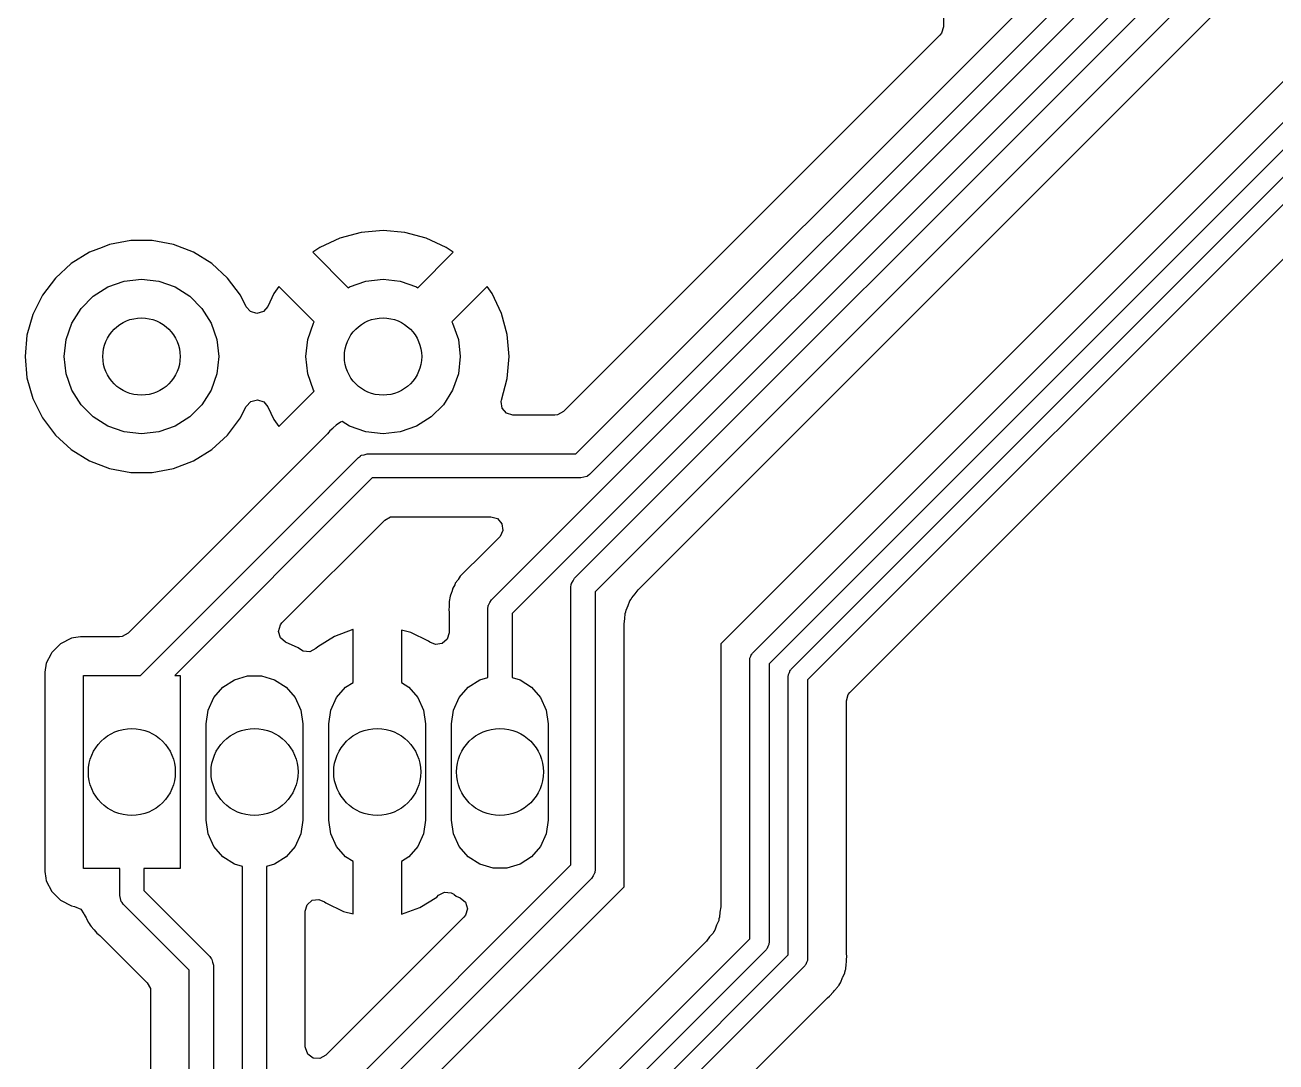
# Model space of a CAD drawing. Extents: x 0.79 to 7.48, y -4.92 to -0.79.
# Drawn here: x 4.016 to 4.525, y -3.228 to -2.806 of the extents above; entities that cross this region are included whole.
import ezdxf

# ---------------------------------------------------------------- set-up
doc = ezdxf.new("R2010")
doc.units = 0
doc.header["$MEASUREMENT"] = 0
doc.layers.add('BLACK', color=7, linetype='CONTINUOUS')

msp = doc.modelspace()

# ---------------------------------------------------------------- linework, layer by layer
at = {"layer": 'BLACK', "linetype": 'CONTINUOUS'}
for p, q in [((4.24004, -2.98058), (4.45472, -2.7659)), ((4.46313, -2.77142), (4.24556, -2.98898)), ((4.20558, -3.0401), (4.47244, -2.77324)), ((4.48084, -2.77875), (4.21398, -3.04562)), ((4.23943, -3.0313), (4.49016, -2.78057)), ((4.49856, -2.78609), (4.24783, -3.03682)), ((4.38976, -2.78543), (4.38976, -2.80654)), ((4.26541, -3.03594), (4.51181, -2.78954)), ((4.38976, -2.80654), (4.38899, -2.80918)), ((4.38833, -2.80999), (4.23494, -2.96339)), ((4.54542, -2.81162), (4.29902, -3.05802)), ((4.31198, -3.06176), (4.56299, -2.81074)), ((4.38899, -2.80918), (4.38833, -2.80999)), ((4.56971, -2.81516), (4.3187, -3.06617)), ((4.32773, -3.06828), (4.57874, -2.81727)), ((4.58546, -2.82168), (4.33445, -3.07269)), ((4.35165, -3.0778), (4.59474, -2.8347)), ((4.16142, -2.88957), (4.1525, -2.89035)), ((4.17034, -2.89035), (4.16142, -2.88957)), ((4.16142, -2.88957), (4.16142, -2.88957)), ((4.05, -2.89529), (4.04701, -2.89645)), ((4.05861, -2.89368), (4.05, -2.89529)), ((4.06737, -2.89368), (4.05861, -2.89368)), ((4.07598, -2.89529), (4.06737, -2.89368)), ((4.08415, -2.89845), (4.07598, -2.89529)), ((4.14385, -2.89267), (4.13573, -2.89645)), ((4.1525, -2.89035), (4.14385, -2.89267)), ((4.14385, -2.89267), (4.14385, -2.89267)), ((4.1525, -2.89035), (4.1525, -2.89035)), ((4.17899, -2.89267), (4.17034, -2.89035)), ((4.17034, -2.89035), (4.17034, -2.89035)), ((4.18711, -2.89645), (4.17899, -2.89267)), ((4.17899, -2.89267), (4.17899, -2.89267)), ((4.04183, -2.89845), (4.03439, -2.90307)), ((4.04701, -2.89645), (4.04183, -2.89845)), ((4.04183, -2.89845), (4.04183, -2.89845)), ((4.0916, -2.90307), (4.08415, -2.89845)), ((4.08415, -2.89845), (4.08415, -2.89845)), ((4.13573, -2.89645), (4.13286, -2.89846)), ((4.13286, -2.89846), (4.14727, -2.91287)), ((4.17557, -2.91287), (4.18998, -2.89846)), ((4.18998, -2.89846), (4.18711, -2.89645)), ((4.18711, -2.89645), (4.18711, -2.89645)), ((4.03439, -2.90307), (4.02791, -2.90897)), ((4.03439, -2.90307), (4.03439, -2.90307)), ((4.09807, -2.90897), (4.0916, -2.90307)), ((4.0916, -2.90307), (4.0916, -2.90307)), ((4.02791, -2.90897), (4.02264, -2.91596)), ((4.04933, -2.91257), (4.05598, -2.91024)), ((4.05598, -2.91024), (4.06299, -2.90945)), ((4.06299, -2.90945), (4.07, -2.91024)), ((4.07, -2.91024), (4.07666, -2.91257)), ((4.10335, -2.91596), (4.09807, -2.90897)), ((4.14775, -2.91257), (4.15441, -2.91024)), ((4.15441, -2.91024), (4.16142, -2.90945)), ((4.16142, -2.90945), (4.16843, -2.91024)), ((4.16843, -2.91024), (4.17508, -2.91257)), ((4.04335, -2.91632), (4.04933, -2.91257)), ((4.07666, -2.91257), (4.08263, -2.91632)), ((4.11692, -2.91526), (4.11447, -2.92052)), ((4.11894, -2.91238), (4.11692, -2.91526)), ((4.13335, -2.92679), (4.11894, -2.91238)), ((4.14727, -2.91287), (4.14775, -2.91257)), ((4.17508, -2.91257), (4.17557, -2.91287)), ((4.2039, -2.91238), (4.18949, -2.92679)), ((4.20591, -2.91526), (4.2039, -2.91238)), ((4.2039, -2.91238), (4.2039, -2.91238)), ((4.2097, -2.92337), (4.20591, -2.91526)), ((4.20591, -2.91526), (4.20591, -2.91526)), ((4.02264, -2.91596), (4.01873, -2.9238)), ((4.02264, -2.91596), (4.02264, -2.91596)), ((4.03837, -2.92131), (4.04335, -2.91632)), ((4.08263, -2.91632), (4.08762, -2.92131)), ((4.10568, -2.92063), (4.10335, -2.91596)), ((4.10335, -2.91596), (4.10335, -2.91596)), ((4.10737, -2.92254), (4.10568, -2.92063)), ((4.11447, -2.92052), (4.11265, -2.92258)), ((4.01873, -2.9238), (4.01633, -2.93222)), ((4.01873, -2.9238), (4.01873, -2.9238)), ((4.03462, -2.92728), (4.03837, -2.92131)), ((4.08762, -2.92131), (4.09137, -2.92728)), ((4.11001, -2.92334), (4.10737, -2.92254)), ((4.11265, -2.92258), (4.11001, -2.92334)), ((4.21201, -2.93202), (4.2097, -2.92337)), ((4.2097, -2.92337), (4.2097, -2.92337)), ((4.03229, -2.93394), (4.03462, -2.92728)), ((4.09137, -2.92728), (4.0937, -2.93394)), ((4.13071, -2.93394), (4.13304, -2.92728)), ((4.13304, -2.92728), (4.13335, -2.92679)), ((4.18949, -2.92679), (4.18979, -2.92728)), ((4.18979, -2.92728), (4.19212, -2.93394)), ((4.01633, -2.93222), (4.01553, -2.94094)), ((4.01633, -2.93222), (4.01633, -2.93222)), ((4.0315, -2.94094), (4.03229, -2.93394)), ((4.0937, -2.93394), (4.09449, -2.94094)), ((4.12992, -2.94094), (4.13071, -2.93394)), ((4.19212, -2.93394), (4.19291, -2.94094)), ((4.21279, -2.94094), (4.21201, -2.93202)), ((4.21201, -2.93202), (4.21201, -2.93202)), ((4.01553, -2.94094), (4.01553, -2.94094)), ((4.01553, -2.94094), (4.01633, -2.94967)), ((4.03229, -2.94795), (4.0315, -2.94094)), ((4.09449, -2.94094), (4.0937, -2.94795)), ((4.13071, -2.94795), (4.12992, -2.94094)), ((4.19291, -2.94094), (4.19212, -2.94795)), ((4.21201, -2.94987), (4.21279, -2.94094)), ((4.21279, -2.94094), (4.21279, -2.94094)), ((4.01633, -2.94967), (4.01633, -2.94967)), ((4.01633, -2.94967), (4.01873, -2.95809)), ((4.03462, -2.95461), (4.03229, -2.94795)), ((4.0937, -2.94795), (4.09137, -2.95461)), ((4.13304, -2.95461), (4.13071, -2.94795)), ((4.19212, -2.94795), (4.18979, -2.95461)), ((4.20965, -2.95867), (4.21201, -2.94987)), ((4.21201, -2.94987), (4.21201, -2.94987)), ((4.03837, -2.96058), (4.03462, -2.95461)), ((4.09137, -2.95461), (4.08762, -2.96058)), ((4.11894, -2.96951), (4.13335, -2.9551)), ((4.13335, -2.9551), (4.13304, -2.95461)), ((4.18979, -2.95461), (4.18604, -2.96058)), ((4.01873, -2.95809), (4.01873, -2.95809)), ((4.01873, -2.95809), (4.02264, -2.96593)), ((4.04335, -2.96557), (4.03837, -2.96058)), ((4.08762, -2.96058), (4.08263, -2.96557)), ((4.10462, -2.96339), (4.10568, -2.96126)), ((4.10568, -2.96126), (4.10755, -2.95924)), ((4.10755, -2.95924), (4.11021, -2.95856)), ((4.11021, -2.95856), (4.11282, -2.95942)), ((4.11282, -2.95942), (4.11447, -2.96137)), ((4.11447, -2.96137), (4.11692, -2.96663)), ((4.18604, -2.96058), (4.18105, -2.96557)), ((4.20954, -2.95924), (4.20965, -2.95867)), ((4.20993, -2.96196), (4.20954, -2.95924)), ((4.02264, -2.96593), (4.02264, -2.96593)), ((4.02264, -2.96593), (4.02791, -2.97292)), ((4.04933, -2.96932), (4.04335, -2.96557)), ((4.08263, -2.96557), (4.07666, -2.96932)), ((4.09807, -2.97292), (4.10335, -2.96593)), ((4.10335, -2.96593), (4.10462, -2.96339)), ((4.11692, -2.96663), (4.11692, -2.96663)), ((4.11692, -2.96663), (4.11894, -2.96951)), ((4.18105, -2.96557), (4.17508, -2.96932)), ((4.21173, -2.96404), (4.20993, -2.96196)), ((4.21437, -2.96482), (4.21173, -2.96404)), ((4.23149, -2.96482), (4.21437, -2.96482)), ((4.23252, -2.9647), (4.23149, -2.96482)), ((4.23494, -2.96339), (4.23252, -2.9647)), ((4.05598, -2.97165), (4.04933, -2.96932)), ((4.06299, -2.97244), (4.05598, -2.97165)), ((4.07, -2.97165), (4.06299, -2.97244)), ((4.07666, -2.96932), (4.07, -2.97165)), ((4.11894, -2.96951), (4.11894, -2.96951)), ((4.13931, -2.97179), (4.13877, -2.97242)), ((4.13969, -2.97125), (4.13931, -2.97179)), ((4.14097, -2.9702), (4.13969, -2.97125)), ((4.14116, -2.97004), (4.14097, -2.9702)), ((4.14233, -2.96886), (4.14116, -2.97004)), ((4.1429, -2.96854), (4.14233, -2.96886)), ((4.14233, -2.96886), (4.14233, -2.96886)), ((4.14359, -2.96807), (4.1429, -2.96854)), ((4.1441, -2.96766), (4.14359, -2.96807)), ((4.1447, -2.9674), (4.1441, -2.96766)), ((4.1441, -2.96766), (4.1441, -2.96766)), ((4.14775, -2.96932), (4.1447, -2.9674)), ((4.15441, -2.97165), (4.14775, -2.96932)), ((4.16142, -2.97244), (4.15441, -2.97165)), ((4.16843, -2.97165), (4.16142, -2.97244)), ((4.17508, -2.96932), (4.16843, -2.97165)), ((4.02791, -2.97292), (4.03439, -2.97882)), ((4.13877, -2.97242), (4.05753, -3.05367)), ((4.0916, -2.97882), (4.09807, -2.97292)), ((4.03439, -2.97882), (4.03439, -2.97882)), ((4.03439, -2.97882), (4.04183, -2.98343)), ((4.06263, -3.07087), (4.15147, -2.98202)), ((4.08415, -2.98343), (4.0916, -2.97882)), ((4.15147, -2.98202), (4.15217, -2.9815)), ((4.15217, -2.9815), (4.15229, -2.98136)), ((4.15229, -2.98136), (4.15239, -2.98133)), ((4.15239, -2.98133), (4.15259, -2.98118)), ((4.15259, -2.98118), (4.15378, -2.98093)), ((4.15378, -2.98093), (4.15495, -2.98058)), ((4.15495, -2.98058), (4.24004, -2.98058)), ((4.04183, -2.98343), (4.04183, -2.98343)), ((4.04183, -2.98343), (4.04183, -2.98343)), ((4.04183, -2.98343), (4.05, -2.9866)), ((4.05, -2.9866), (4.05861, -2.98821)), ((4.06737, -2.98821), (4.07598, -2.9866)), ((4.07598, -2.9866), (4.08415, -2.98343)), ((4.05861, -2.98821), (4.05861, -2.98821)), ((4.05861, -2.98821), (4.06737, -2.98821)), ((4.06737, -2.98821), (4.06737, -2.98821)), ((4.15699, -2.99043), (4.07655, -3.07087)), ((4.24208, -2.99043), (4.15699, -2.99043)), ((4.24325, -2.99008), (4.24208, -2.99043)), ((4.24444, -2.98982), (4.24325, -2.99008)), ((4.24464, -2.98967), (4.24444, -2.98982)), ((4.24474, -2.98964), (4.24464, -2.98967)), ((4.24485, -2.98951), (4.24474, -2.98964)), ((4.24556, -2.98898), (4.24485, -2.98951)), ((4.16209, -3.00762), (4.1645, -3.0063)), ((4.1645, -3.0063), (4.16554, -3.00619)), ((4.16554, -3.00619), (4.2054, -3.00619)), ((4.2054, -3.00619), (4.20804, -3.00697)), ((4.20804, -3.00697), (4.20984, -3.00905)), ((4.12024, -3.04947), (4.16209, -3.00762)), ((4.21023, -3.01177), (4.20909, -3.01427)), ((4.20984, -3.00905), (4.21023, -3.01177)), ((4.20885, -3.01453), (4.20141, -3.02197)), ((4.20909, -3.01427), (4.20885, -3.01453)), ((4.20141, -3.02197), (4.19468, -3.0287)), ((4.19185, -3.03203), (4.19085, -3.03335)), ((4.19199, -3.03182), (4.19185, -3.03203)), ((4.19286, -3.0304), (4.19199, -3.03182)), ((4.19468, -3.0287), (4.19286, -3.0304)), ((4.23819, -3.03339), (4.23885, -3.03237)), ((4.23885, -3.03237), (4.23943, -3.0313)), ((4.18937, -3.03709), (4.18877, -3.03864)), ((4.18945, -3.03686), (4.18937, -3.03709)), ((4.1899, -3.03526), (4.18945, -3.03686)), ((4.19024, -3.0347), (4.1899, -3.03526)), ((4.1899, -3.03526), (4.1899, -3.03526)), ((4.19061, -3.03396), (4.19024, -3.0347)), ((4.19085, -3.03335), (4.19061, -3.03396)), ((4.19085, -3.03335), (4.19085, -3.03335)), ((4.23799, -3.03478), (4.23812, -3.03391)), ((4.23799, -3.14809), (4.23799, -3.03478)), ((4.2381, -3.03373), (4.23816, -3.03364)), ((4.23812, -3.03391), (4.2381, -3.03373)), ((4.23816, -3.03364), (4.23819, -3.03339)), ((4.24783, -3.03682), (4.24783, -3.15013)), ((4.26277, -3.03922), (4.26415, -3.03763)), ((4.26415, -3.03763), (4.26541, -3.03594)), ((4.18835, -3.04265), (4.18818, -3.04429)), ((4.18837, -3.0424), (4.18835, -3.04265)), ((4.18854, -3.04011), (4.18837, -3.04074)), ((4.18837, -3.04074), (4.18837, -3.0424)), ((4.1887, -3.03929), (4.18854, -3.04011)), ((4.18877, -3.03864), (4.1887, -3.03929)), ((4.18877, -3.03864), (4.18877, -3.03864)), ((4.20413, -3.04358), (4.20426, -3.04271)), ((4.20425, -3.04254), (4.2043, -3.04244)), ((4.20426, -3.04271), (4.20425, -3.04254)), ((4.2043, -3.04244), (4.20433, -3.0422)), ((4.20433, -3.0422), (4.20499, -3.04117)), ((4.20499, -3.04117), (4.20558, -3.0401)), ((4.26044, -3.04432), (4.26132, -3.0424)), ((4.26132, -3.0424), (4.26205, -3.04043)), ((4.26205, -3.04043), (4.26248, -3.03986)), ((4.26248, -3.03986), (4.26277, -3.03922)), ((4.18818, -3.04429), (4.18818, -3.04429)), ((4.18818, -3.04429), (4.1883, -3.04494)), ((4.1883, -3.04494), (4.18837, -3.04577)), ((4.18837, -3.04577), (4.18837, -3.0535)), ((4.20413, -3.07169), (4.20413, -3.04358)), ((4.21398, -3.04562), (4.21398, -3.07169)), ((4.25965, -3.04986), (4.25995, -3.04778)), ((4.25995, -3.04778), (4.2601, -3.04568)), ((4.2601, -3.04568), (4.26034, -3.04502)), ((4.26034, -3.04502), (4.26044, -3.04432)), ((4.11882, -3.05296), (4.11957, -3.05032)), ((4.11962, -3.0556), (4.11882, -3.05296)), ((4.11957, -3.05032), (4.12024, -3.04947)), ((4.14914, -3.05224), (4.14163, -3.05502)), ((4.14921, -3.05223), (4.14914, -3.05224)), ((4.14914, -3.05224), (4.14914, -3.05224)), ((4.14921, -3.07372), (4.14921, -3.05223)), ((4.1728, -3.05344), (4.1689, -3.05243)), ((4.1689, -3.05243), (4.1689, -3.07372)), ((4.25965, -3.15706), (4.25965, -3.04986)), ((4.02999, -3.05795), (4.02645, -3.06148)), ((4.03444, -3.05568), (4.02999, -3.05795)), ((4.02999, -3.05795), (4.02999, -3.05795)), ((4.02999, -3.05795), (4.02999, -3.05795)), ((4.02999, -3.05795), (4.02999, -3.05795)), ((4.03527, -3.05555), (4.03444, -3.05568)), ((4.03813, -3.0551), (4.03527, -3.05555)), ((4.05407, -3.0551), (4.03813, -3.0551)), ((4.05511, -3.05499), (4.05407, -3.0551)), ((4.05753, -3.05367), (4.05511, -3.05499)), ((4.12171, -3.05738), (4.11962, -3.0556)), ((4.12688, -3.05968), (4.12171, -3.05738)), ((4.14163, -3.05502), (4.13483, -3.05926)), ((4.14163, -3.05502), (4.14163, -3.05502)), ((4.17999, -3.05697), (4.1728, -3.05344)), ((4.1805, -3.05736), (4.17999, -3.05697)), ((4.18279, -3.05833), (4.1805, -3.05736)), ((4.18551, -3.05794), (4.18279, -3.05833)), ((4.18759, -3.05614), (4.18551, -3.05794)), ((4.18837, -3.0535), (4.18759, -3.05614)), ((4.29902, -3.05802), (4.29902, -3.16522)), ((4.02617, -3.06203), (4.02419, -3.06593)), ((4.02645, -3.06148), (4.02617, -3.06203)), ((4.02645, -3.06148), (4.02645, -3.06148)), ((4.02645, -3.06148), (4.02645, -3.06148)), ((4.12785, -3.06038), (4.12688, -3.05968)), ((4.12688, -3.05968), (4.12688, -3.05968)), ((4.1289, -3.06096), (4.12785, -3.06038)), ((4.13163, -3.06123), (4.1289, -3.06096)), ((4.13408, -3.05997), (4.13163, -3.06123)), ((4.13483, -3.05926), (4.13408, -3.05997)), ((4.31088, -3.06392), (4.31129, -3.0631)), ((4.31129, -3.0631), (4.31158, -3.06223)), ((4.31158, -3.06223), (4.31184, -3.06204)), ((4.31184, -3.06204), (4.31198, -3.06176)), ((4.02419, -3.06593), (4.0236, -3.06962)), ((4.31083, -3.06454), (4.31092, -3.06424)), ((4.31083, -3.17826), (4.31083, -3.06454)), ((4.31092, -3.06424), (4.31088, -3.06392)), ((4.3187, -3.06617), (4.3187, -3.17989)), ((4.32733, -3.06875), (4.32758, -3.06856)), ((4.32758, -3.06856), (4.32773, -3.06828)), ((4.0236, -3.06962), (4.0236, -3.15085)), ((4.03937, -3.14961), (4.03937, -3.07087)), ((4.03937, -3.07087), (4.06263, -3.07087)), ((4.07655, -3.07087), (4.07874, -3.07087)), ((4.07874, -3.07087), (4.07874, -3.14961)), ((4.09616, -3.07567), (4.10088, -3.07265)), ((4.10088, -3.07265), (4.10625, -3.07107)), ((4.10625, -3.07107), (4.11186, -3.07107)), ((4.11186, -3.07107), (4.11723, -3.07265)), ((4.11723, -3.07265), (4.12195, -3.07567)), ((4.14616, -3.07567), (4.14921, -3.07372)), ((4.1689, -3.07372), (4.17195, -3.07567)), ((4.19616, -3.07567), (4.20088, -3.07265)), ((4.20088, -3.07265), (4.20413, -3.07169)), ((4.21398, -3.07169), (4.21723, -3.07265)), ((4.21723, -3.07265), (4.22195, -3.07567)), ((4.32657, -3.07106), (4.32667, -3.07076)), ((4.32657, -3.18479), (4.32657, -3.07106)), ((4.32662, -3.07045), (4.32704, -3.06963)), ((4.32667, -3.07076), (4.32662, -3.07045)), ((4.32704, -3.06963), (4.32733, -3.06875)), ((4.33445, -3.07269), (4.33445, -3.18642)), ((4.09249, -3.07991), (4.09616, -3.07567)), ((4.12195, -3.07567), (4.12562, -3.07991)), ((4.1425, -3.07991), (4.14616, -3.07567)), ((4.17195, -3.07567), (4.17562, -3.07991)), ((4.1925, -3.07991), (4.19616, -3.07567)), ((4.22195, -3.07567), (4.22562, -3.07991)), ((4.35022, -3.08125), (4.35099, -3.07861)), ((4.35099, -3.07861), (4.35165, -3.0778)), ((4.09017, -3.08501), (4.09249, -3.07991)), ((4.12562, -3.07991), (4.12794, -3.08501)), ((4.14017, -3.08501), (4.1425, -3.07991)), ((4.17562, -3.07991), (4.17794, -3.08501)), ((4.19017, -3.08501), (4.1925, -3.07991)), ((4.22562, -3.07991), (4.22794, -3.08501)), ((4.35022, -3.18377), (4.35022, -3.08125)), ((4.08937, -3.09055), (4.09017, -3.08501)), ((4.12794, -3.08501), (4.12874, -3.09055)), ((4.13937, -3.09055), (4.14017, -3.08501)), ((4.17794, -3.08501), (4.17874, -3.09055)), ((4.18937, -3.09055), (4.19017, -3.08501)), ((4.22794, -3.08501), (4.22874, -3.09055)), ((4.08937, -3.12992), (4.08937, -3.09055)), ((4.12874, -3.09055), (4.12874, -3.12992)), ((4.13937, -3.12992), (4.13937, -3.09055)), ((4.17874, -3.09055), (4.17874, -3.12992)), ((4.18937, -3.12992), (4.18937, -3.09055)), ((4.22874, -3.09055), (4.22874, -3.12992)), ((4.09017, -3.13547), (4.08937, -3.12992)), ((4.12874, -3.12992), (4.12794, -3.13547)), ((4.14017, -3.13547), (4.13937, -3.12992)), ((4.17874, -3.12992), (4.17794, -3.13547)), ((4.19017, -3.13547), (4.18937, -3.12992)), ((4.22874, -3.12992), (4.22794, -3.13547)), ((4.09249, -3.14056), (4.09017, -3.13547)), ((4.12794, -3.13547), (4.12562, -3.14056)), ((4.1425, -3.14056), (4.14017, -3.13547)), ((4.17794, -3.13547), (4.17562, -3.14056)), ((4.1925, -3.14056), (4.19017, -3.13547)), ((4.22794, -3.13547), (4.22562, -3.14056)), ((4.09616, -3.1448), (4.09249, -3.14056)), ((4.10088, -3.14783), (4.09616, -3.1448)), ((4.12195, -3.1448), (4.11723, -3.14783)), ((4.12562, -3.14056), (4.12195, -3.1448)), ((4.14616, -3.1448), (4.1425, -3.14056)), ((4.14921, -3.14676), (4.14616, -3.1448)), ((4.17195, -3.1448), (4.1689, -3.14676)), ((4.17562, -3.14056), (4.17195, -3.1448)), ((4.19616, -3.1448), (4.1925, -3.14056)), ((4.20088, -3.14783), (4.19616, -3.1448)), ((4.22195, -3.1448), (4.21723, -3.14783)), ((4.22562, -3.14056), (4.22195, -3.1448)), ((4.05413, -3.14961), (4.03937, -3.14961)), ((4.05413, -3.16063), (4.05413, -3.14961)), ((4.07874, -3.14961), (4.06398, -3.14961)), ((4.06398, -3.14961), (4.06398, -3.15859)), ((4.10413, -3.14878), (4.10088, -3.14783)), ((4.10413, -3.886), (4.10413, -3.14878)), ((4.11723, -3.14783), (4.11398, -3.14878)), ((4.11398, -3.14878), (4.11398, -3.88396)), ((4.12878, -3.2573), (4.23799, -3.14809)), ((4.14921, -3.16804), (4.14921, -3.14676)), ((4.1689, -3.14676), (4.1689, -3.16824)), ((4.20625, -3.14941), (4.20088, -3.14783)), ((4.21186, -3.14941), (4.20625, -3.14941)), ((4.21723, -3.14783), (4.21186, -3.14941)), ((4.24783, -3.15013), (4.24771, -3.151)), ((4.0236, -3.15085), (4.02403, -3.15353)), ((4.02403, -3.15353), (4.02419, -3.15454)), ((4.02419, -3.15454), (4.02645, -3.15899)), ((4.24639, -3.15361), (4.13719, -3.26282)), ((4.24698, -3.15254), (4.24639, -3.15361)), ((4.24764, -3.15152), (4.24698, -3.15254)), ((4.24767, -3.15127), (4.24764, -3.15152)), ((4.24772, -3.15118), (4.24767, -3.15127)), ((4.24771, -3.151), (4.24772, -3.15118)), ((4.02645, -3.15899), (4.02645, -3.15899)), ((4.02645, -3.15899), (4.02645, -3.15899)), ((4.02645, -3.15899), (4.02999, -3.16252)), ((4.06398, -3.15859), (4.09088, -3.1855)), ((4.15476, -3.26195), (4.25965, -3.15706)), ((4.18403, -3.1605), (4.18648, -3.15924)), ((4.18648, -3.15924), (4.18921, -3.15951)), ((4.18921, -3.15951), (4.19026, -3.16009)), ((4.19026, -3.16009), (4.19043, -3.16021)), ((4.19043, -3.16021), (4.19123, -3.16079)), ((4.02999, -3.16252), (4.02999, -3.16252)), ((4.02999, -3.16252), (4.02999, -3.16252)), ((4.02999, -3.16252), (4.03444, -3.16479)), ((4.03444, -3.16479), (4.03575, -3.165)), ((4.03575, -3.165), (4.03823, -3.16617)), ((4.05448, -3.1618), (4.05413, -3.16063)), ((4.05474, -3.16299), (4.05448, -3.1618)), ((4.05488, -3.16319), (4.05474, -3.16299)), ((4.05492, -3.16329), (4.05488, -3.16319)), ((4.05505, -3.16341), (4.05492, -3.16329)), ((4.05558, -3.16411), (4.05505, -3.16341)), ((4.08248, -3.19101), (4.05558, -3.16411)), ((4.12974, -3.16697), (4.13052, -3.16433)), ((4.13052, -3.16433), (4.1326, -3.16253)), ((4.1326, -3.16253), (4.13532, -3.16214)), ((4.13532, -3.16214), (4.13761, -3.16311)), ((4.13761, -3.16311), (4.13812, -3.1635)), ((4.13812, -3.1635), (4.14531, -3.16703)), ((4.16897, -3.16823), (4.17648, -3.16545)), ((4.17648, -3.16545), (4.18328, -3.16121)), ((4.17648, -3.16545), (4.17648, -3.16545)), ((4.18328, -3.16121), (4.18403, -3.1605)), ((4.19123, -3.16079), (4.19288, -3.16153)), ((4.19288, -3.16153), (4.19498, -3.16331)), ((4.19498, -3.16331), (4.19578, -3.16594)), ((4.29902, -3.16522), (4.29872, -3.1673)), ((4.03823, -3.16617), (4.03952, -3.16803)), ((4.03952, -3.16803), (4.03963, -3.16829)), ((4.03963, -3.16829), (4.04044, -3.16974)), ((4.04044, -3.16974), (4.04055, -3.16996)), ((4.04055, -3.16996), (4.04121, -3.17148)), ((4.12974, -3.22226), (4.12974, -3.16697)), ((4.19435, -3.16944), (4.13808, -3.22571)), ((4.14531, -3.16703), (4.14921, -3.16804)), ((4.1689, -3.16824), (4.16897, -3.16823)), ((4.16897, -3.16823), (4.16897, -3.16823)), ((4.19503, -3.16859), (4.19435, -3.16944)), ((4.19578, -3.16594), (4.19503, -3.16859)), ((4.29832, -3.17006), (4.29822, -3.17076)), ((4.29857, -3.1694), (4.29832, -3.17006)), ((4.29872, -3.1673), (4.29857, -3.1694)), ((4.04121, -3.17148), (4.04163, -3.17199)), ((4.04163, -3.17199), (4.04209, -3.17268)), ((4.04209, -3.17268), (4.04242, -3.17325)), ((4.04242, -3.17325), (4.04359, -3.17442)), ((4.04359, -3.17442), (4.04375, -3.17461)), ((4.04375, -3.17461), (4.0448, -3.17589)), ((4.29618, -3.17522), (4.29589, -3.17586)), ((4.29661, -3.17465), (4.29618, -3.17522)), ((4.29734, -3.17268), (4.29661, -3.17465)), ((4.29822, -3.17076), (4.29734, -3.17268)), ((4.0448, -3.17589), (4.04534, -3.17627)), ((4.04534, -3.17627), (4.04597, -3.17681)), ((4.04597, -3.17681), (4.06528, -3.19612)), ((4.29325, -3.17914), (4.18837, -3.28402)), ((4.20133, -3.28776), (4.31083, -3.17826)), ((4.29451, -3.17745), (4.29325, -3.17914)), ((4.29589, -3.17586), (4.29451, -3.17745)), ((4.31865, -3.18051), (4.31823, -3.18133)), ((4.3187, -3.17989), (4.3186, -3.1802)), ((4.3186, -3.1802), (4.31865, -3.18051)), ((4.09088, -3.1855), (4.09141, -3.1862)), ((4.31755, -3.18268), (4.20805, -3.29217)), ((4.21905, -3.29231), (4.32657, -3.18479)), ((4.31769, -3.1824), (4.31755, -3.18268)), ((4.31795, -3.18221), (4.31769, -3.1824)), ((4.31823, -3.18133), (4.31795, -3.18221)), ((4.35033, -3.18481), (4.35022, -3.18377)), ((4.35022, -3.18703), (4.35037, -3.185)), ((4.35037, -3.185), (4.35033, -3.18481)), ((4.08248, -3.89497), (4.08248, -3.19101)), ((4.09141, -3.1862), (4.09154, -3.18632)), ((4.09154, -3.18632), (4.09157, -3.18642)), ((4.09157, -3.18642), (4.09172, -3.18662)), ((4.09172, -3.18662), (4.09198, -3.18781)), ((4.09198, -3.18781), (4.09232, -3.18898)), ((4.09232, -3.18898), (4.09232, -3.89293)), ((4.3333, -3.1892), (4.22577, -3.29673)), ((4.33344, -3.18892), (4.3333, -3.1892)), ((4.3337, -3.18873), (4.33344, -3.18892)), ((4.33398, -3.18785), (4.3337, -3.18873)), ((4.3344, -3.18703), (4.33398, -3.18785)), ((4.33445, -3.18642), (4.33435, -3.18672)), ((4.33435, -3.18672), (4.3344, -3.18703)), ((4.34964, -3.19184), (4.3499, -3.19083)), ((4.3499, -3.19083), (4.34996, -3.19065)), ((4.34996, -3.19065), (4.35011, -3.18861)), ((4.35011, -3.18861), (4.35013, -3.18844)), ((4.35013, -3.18844), (4.35022, -3.18783)), ((4.35022, -3.18721), (4.35022, -3.18703)), ((4.35022, -3.18783), (4.35022, -3.18721)), ((4.06528, -3.19612), (4.0666, -3.19853)), ((4.34734, -3.19701), (4.34787, -3.19611)), ((4.34787, -3.19611), (4.34798, -3.19596)), ((4.34798, -3.19596), (4.3487, -3.19404)), ((4.3487, -3.19404), (4.34876, -3.19388)), ((4.34876, -3.19388), (4.34961, -3.19203)), ((4.34961, -3.19203), (4.34964, -3.19184)), ((4.0666, -3.19853), (4.06671, -3.19957)), ((4.06671, -3.19957), (4.06671, -3.89462)), ((4.34355, -3.20146), (4.34489, -3.19992)), ((4.34489, -3.19992), (4.345, -3.19979)), ((4.345, -3.19979), (4.34544, -3.19935)), ((4.34544, -3.19935), (4.34581, -3.19886)), ((4.34581, -3.19886), (4.34592, -3.19872)), ((4.34592, -3.19872), (4.34609, -3.19853)), ((4.34609, -3.19853), (4.34726, -3.19718)), ((4.34726, -3.19718), (4.34734, -3.19701)), ((4.24297, -3.30183), (4.34258, -3.20222)), ((4.34258, -3.20222), (4.34339, -3.20156)), ((4.34339, -3.20156), (4.34355, -3.20146)), ((4.12976, -3.22261), (4.12974, -3.22226)), ((4.13072, -3.22518), (4.12976, -3.22261)), ((4.13292, -3.22683), (4.13072, -3.22518)), ((4.13808, -3.22571), (4.13566, -3.22703)), ((4.13566, -3.22703), (4.13292, -3.22683))]:
    msp.add_line(p, q, dxfattribs=at)
at = {"layer": 'BLACK'}
for centre, radius in [((4.06299, -2.94094), 0.015748), ((4.16142, -2.94094), 0.015748), ((4.05906, -3.11024), 0.017716), ((4.10906, -3.11024), 0.017716), ((4.15906, -3.11024), 0.017716), ((4.20906, -3.11024), 0.017716)]:
    msp.add_circle(centre, radius, dxfattribs=at)

doc.saveas('drawing.dxf')
